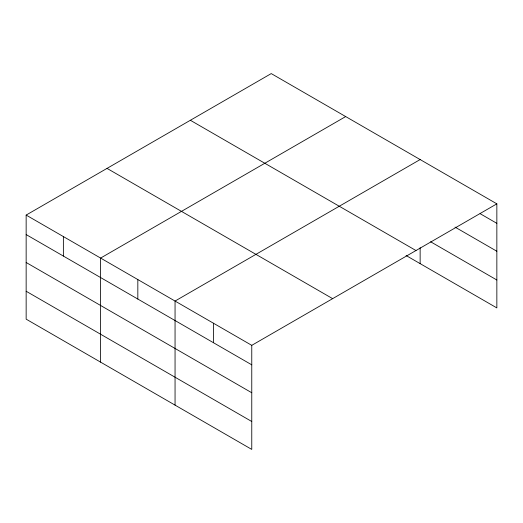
<?xml version="1.0" encoding="UTF-8"?>
<svg xmlns="http://www.w3.org/2000/svg" width="523" height="523" viewBox="0 0 523 523"><rect width="100%" height="100%" fill="white"/><g stroke="black" fill="none" stroke-linecap="round" stroke-linejoin="round"><path stroke-width="0.78" d="M26.15 215.084L251.766 345.343L251.766 449.414L26.15 319.154L26.15 215.084L271.234 73.586L496.85 203.846L496.85 307.916L406.09 255.518M345.69 116.57L100.606 258.068L100.606 362.145M420.139 159.554L175.055 301.052L175.055 405.129M251.766 345.343L496.85 203.846M480.114 213.672L496.85 223.334M455.01 227.087L496.85 251.249M430.599 241.757L496.85 280.001M190.359 120.277L415.975 250.537M107.025 168.386L332.641 298.646M26.15 234.572L251.766 364.832M26.15 262.487L251.766 392.747M26.15 291.246L251.766 421.505M420.139 247.68L420.139 263.631M213.41 323.201L213.41 342.689M137.83 279.563L137.83 299.051M63.375 236.579L63.375 256.067"/></g></svg>
